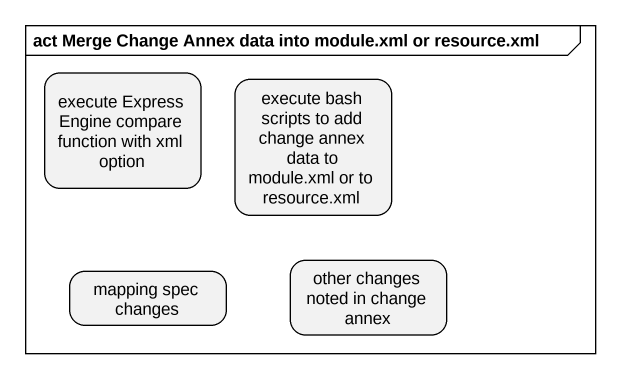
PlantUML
@startuml
mainframe act Merge Change Annex data into module.xml or resource.xml
hide empty description
state "execute Express Engine compare function with xml option" as execute_Express_Engine
state "execute bash scripts to add change annex data to module.xml or to resource.xml" as execute_bash_scripts_to_add
state "mapping spec changes" as mapping_spec_changes
state "other changes noted in change annex" as other_changes_noted_in
@enduml
